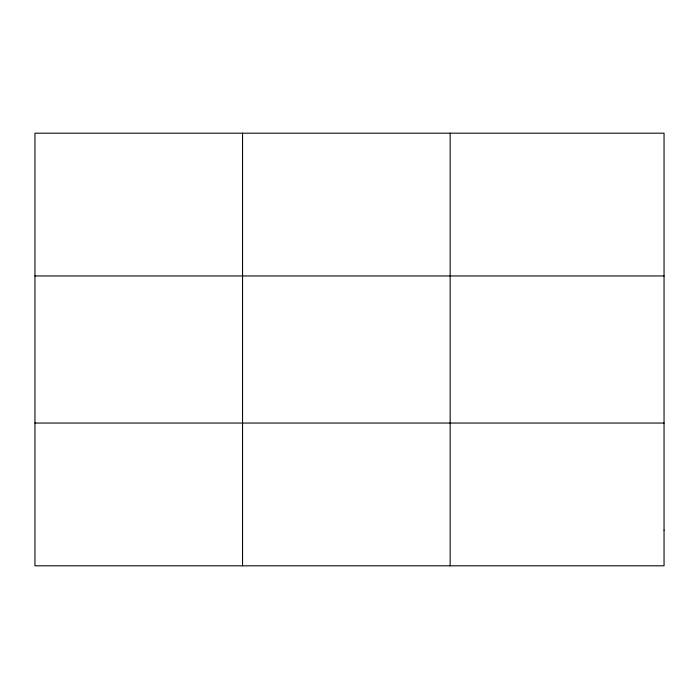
<?xml version="1.0" encoding="UTF-8"?>
<svg xmlns="http://www.w3.org/2000/svg" width="699" height="699" viewBox="0 0 699 699"><rect width="100%" height="100%" fill="white"/><g stroke="black" fill="none" stroke-linecap="round" stroke-linejoin="round"><path stroke-width="1.05" d="M242.553 565.814L242.553 133.186M450.156 565.814L450.156 133.186M34.95 275.956L664.05 275.956M34.95 423.044L664.05 423.044M664.05 530.122L664.05 565.814L34.95 565.814L34.95 133.186L664.05 133.186L664.05 530.122"/></g></svg>
